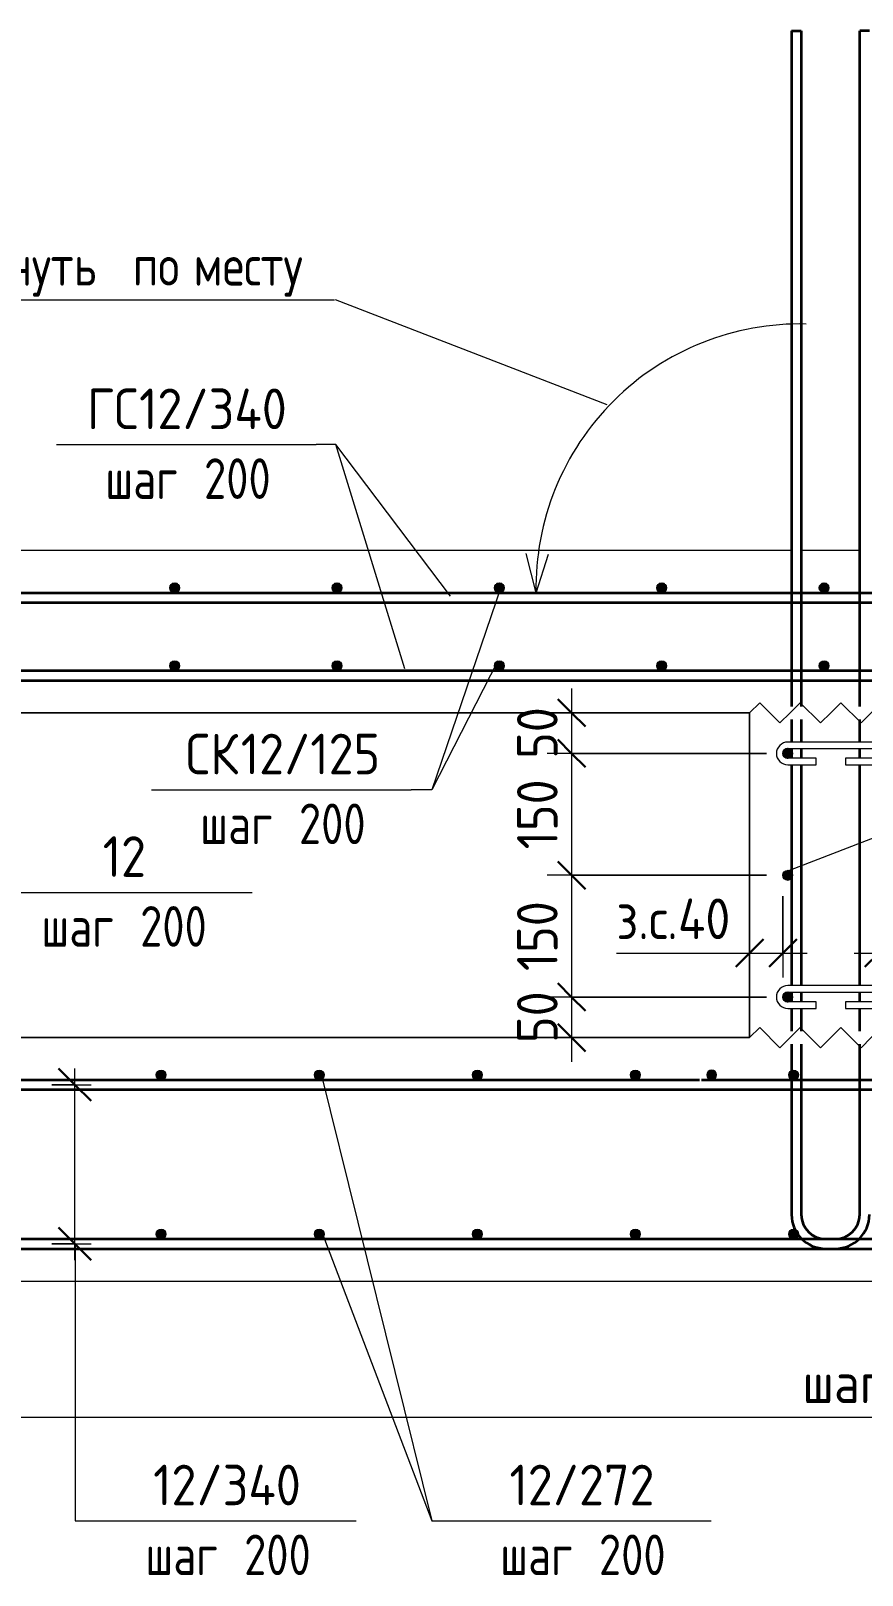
# Model space of a CAD drawing. Header units: millimetres. Extents: x 3129 to 68349, y -1586 to 12682.
# Drawn here: x 52695 to 53719, y -1512 to 390 of the extents above; entities that cross this region are included whole.
import ezdxf

# ---------------------------------------------------------------- set-up
doc = ezdxf.new("R2010")
doc.units = ezdxf.units.MM
for name, color, linetype, lineweight in [('AA_Dim', 7, 'Continuous', 9), ('AA_Dim-20', 7, 'Continuous', 9), ('AA_Linii', 7, 'Continuous', 9), ('AA_Oformlenie', 7, 'Continuous', 9), ('AA_Vinoska', 7, 'Continuous', 9), ('AF_Perekritie', 7, 'Continuous', 18), ('AF_Perekritie_Опалубка', 253, 'Continuous', 20), ('AF_Stena_Опалубка', 253, 'Continuous', 18), ('KR_Armatura', 7, 'Continuous', 20), ('KR_Armatura_Tonkie', 7, 'Continuous', 20)]:
    doc.layers.add(name, color=color, linetype=linetype, lineweight=lineweight)
doc.styles.add('GOST Common', font='GOST Common.ttf', dxfattribs={"width": 0.85, "height": 50})
doc.styles.add('ISOCPEUR_1', font='isocpeur.ttf', dxfattribs={"width": 0.9, "height": 50})
doc.styles.add('ISOCPEUR_2', font='isocpeur.ttf', dxfattribs={"width": 0.8, "height": 50})
doc.dimstyles.new('05_Округл_1мм__прозр__1', dxfattribs={"dimscale": 304.8, "dimtxt": 49.799059, "dimasz": 0.111549, "dimexe": 0.098425, "dimexo": 0.065617, "dimgap": 0.006562, "dimtad": 1, "dimdec": 0, "dimdsep": 46, "dimtxsty": 'ISOCPEUR_1', "dimblk1": 'OBLIQUE', "dimblk2": 'OBLIQUE', "dimsah": 1, "dimcen": 0.09, "dimdle": 0.098425, "dimazin": 0, "dimtfac": 1, "dimtdec": 4, "dimtix": 1, "dimtmove": 0, "dimatfit": 3, "dimfxl": 1, "dimtvp": 1, "dimtolj": 1, "dimtzin": 0, "dimlwd": 18, "dimlwe": 18, "dimarcsym": 2})
doc.dimstyles.new('05_Округл_5мм__прозр__1', dxfattribs={"dimscale": 304.8, "dimtxt": 49.799059, "dimasz": 0.111549, "dimexe": 0.098425, "dimexo": 0.065617, "dimgap": 0.006562, "dimtad": 1, "dimdec": 0, "dimrnd": 5, "dimdsep": 46, "dimtxsty": 'ISOCPEUR_1', "dimblk1": 'OBLIQUE', "dimblk2": 'OBLIQUE', "dimsah": 1, "dimcen": 0.09, "dimdle": 0.098425, "dimazin": 0, "dimtfac": 1, "dimtdec": 4, "dimtix": 1, "dimtmove": 1, "dimatfit": 3, "dimfxl": 1, "dimtvp": 1, "dimtolj": 1, "dimtzin": 0, "dimlwd": 18, "dimlwe": 18, "dimarcsym": 2})
doc.dimstyles.new('05_Округл_5мм__прозр__2', dxfattribs={"dimscale": 304.8, "dimtxt": 49.799059, "dimasz": 0.111549, "dimexe": 0.098425, "dimexo": 0.065617, "dimgap": 0.006562, "dimtad": 1, "dimdec": 0, "dimrnd": 5, "dimdsep": 46, "dimtxsty": 'ISOCPEUR_1', "dimblk1": 'OBLIQUE', "dimblk2": 'OBLIQUE', "dimsah": 1, "dimcen": 0.09, "dimdle": 0.098425, "dimazin": 0, "dimtfac": 1, "dimtdec": 4, "dimtix": 1, "dimtmove": 0, "dimatfit": 3, "dimfxl": 1, "dimtvp": 1, "dimtolj": 1, "dimtzin": 0, "dimlwd": 18, "dimlwe": 18, "dimarcsym": 2})
doc.dimstyles.new('10_Раскладка_арматуры_с_засечками', dxfattribs={"dimscale": 304.8, "dimtxt": 0.18, "dimasz": 0.131234, "dimexe": 0.065617, "dimexo": 0, "dimgap": 0, "dimtad": 1, "dimdec": 3, "dimrnd": 0.001, "dimdsep": 46, "dimtxsty": 'ISOCPEUR_2', "dimblk1": 'OBLIQUE', "dimblk2": 'OBLIQUE', "dimsah": 1, "dimcen": 0.09, "dimdle": 0.065617, "dimazin": 0, "dimtfac": 1, "dimtdec": 4, "dimtix": 1, "dimtmove": 0, "dimatfit": 3, "dimfxl": 1, "dimtvp": 1, "dimtolj": 1, "dimtzin": 0, "dimlwd": 18, "dimlwe": 18, "dimarcsym": 2})

# ---------------------------------------------------------------- blocks, each defined once
blk = doc.blocks.new('Засыпка 2 - Засыпка 2-3700114-Сечение 19')
at = {"layer": 'AF_Perekritie', "lineweight": 20}
for p, q in [((30699.2, -450), (29339.2, -450)), ((29339.2, -450), (29339.2, -850)), ((30699.2, -850), (30699.2, -450)), ((29339.2, -850), (30699.2, -850))]:
    blk.add_line(p, q, dxfattribs=at)
blk = doc.blocks.new('079_Шпилька _ЭлУзла_ - d8 А240-4081675-Сечение 19')
at = {"layer": 'AA_Oformlenie'}
for p, q in [((29292.2, -786), (29186.2, -786)), ((29186.2, -794), (29292.2, -794)), ((29221.2, -806), (29186.2, -806)), ((29186.2, -814), (29221.2, -814)), ((29221.2, -814), (29221.2, -806)), ((29292.2, -806), (29257.2, -806)), ((29257.2, -806), (29257.2, -814)), ((29257.2, -814), (29292.2, -814))]:
    blk.add_line(p, q, dxfattribs=at)
for centre, radius, start, end in [((29186.2, -800), 14, 90, 270), ((29186.2, -800), 6, 90, 270), ((29292.2, -800), 14, 270, 90), ((29292.2, -800), 6, 270, 90)]:
    blk.add_arc(centre, radius, start, end, dxfattribs=at)
blk = doc.blocks.new('Последовательность узлов - 3мм масшт20 маскировка-904226-Сечение 19')
at = {"layer": 'AA_Oformlenie'}
for p, q in [((29139.2, -850), (29151.7, -837.5)), ((29151.7, -837.5), (29176.7, -862.5)), ((29189.2, -850), (29176.7, -862.5)), ((29189.2, -850), (29201.7, -837.5)), ((29201.7, -837.5), (29226.7, -862.5)), ((29239.2, -850), (29226.7, -862.5)), ((29239.2, -850), (29251.7, -837.5)), ((29251.7, -837.5), (29276.7, -862.5)), ((29289.2, -850), (29276.7, -862.5)), ((29289.2, -850), (29301.7, -837.5)), ((29301.7, -837.5), (29326.7, -862.5)), ((29339.2, -850), (29326.7, -862.5))]:
    blk.add_line(p, q, dxfattribs=at)
blk = doc.blocks.new('DIMBLOCK66-Сечение 19')
at = {"layer": 'AA_Dim-20', "lineweight": 18}
for p, q in [((52095.8, -1106.3), (52095.8, -1347.4)), ((52095.8, -1317.4), (52095.8, -1106.3)), ((55425.8, -1113), (55425.8, -1347.4)), ((55425.8, -1317.4), (55425.8, -1113)), ((52065.8, -1317.4), (55455.8, -1317.4))]:
    blk.add_line(p, q, dxfattribs=at)
at = {"layer": 'AA_Dim-20', "lineweight": 30}
for p, q in [((52095.8, -1317.4), (52112.8, -1300.4)), ((55425.8, -1317.4), (55442.8, -1300.4)), ((52095.8, -1317.4), (52078.8, -1334.4)), ((55425.8, -1317.4), (55408.8, -1334.4))]:
    blk.add_line(p, q, dxfattribs=at)
at = {"layer": 'AA_Dim-20', "color": 0, "lineweight": 18, "insert": (53645.9, -1250.1), "char_height": 50, "width": 275.81, "attachment_point": 1, "line_spacing_factor": 1.149209, "style": 'ISOCPEUR_1'}
blk.add_mtext('шаг 200', dxfattribs=at)
blk = doc.blocks.new('_Oblique')
at = {"color": 0, "linetype": 'ByBlock', "lineweight": -2}
blk.add_line((-0.5, -0.5), (0.5, 0.5), dxfattribs=at)
blk = doc.blocks.new('DIMBLOCK72-Сечение 19')
at = {"layer": 'AA_Dim-20', "lineweight": 30}
for p, q in [((53361.6, -450), (53344.6, -433)), ((53361.6, -450), (53378.6, -467)), ((53361.6, -500), (53344.6, -483)), ((53361.6, -500), (53378.6, -517))]:
    blk.add_line(p, q, dxfattribs=at)
at = {"layer": 'AA_Dim-20', "lineweight": 18}
for p, q in [((53361.6, -420), (53361.6, -500)), ((53365.6, -450), (53331.6, -450)), ((53361.6, -450), (53365.6, -450)), ((53601.8, -500), (53331.6, -500)), ((53361.6, -500), (53601.8, -500))]:
    blk.add_line(p, q, dxfattribs=at)
at = {"layer": 'AA_Dim-20', "color": 0, "lineweight": 18, "insert": (53294.3, -506.6), "char_height": 50, "width": 75.848, "attachment_point": 1, "rotation": 90, "line_spacing_factor": 1.149209, "style": 'ISOCPEUR_1'}
blk.add_mtext('50', dxfattribs=at)
blk = doc.blocks.new('DIMBLOCK73-Сечение 19')
at = {"layer": 'AA_Dim-20', "lineweight": 30}
for p, q in [((53361.6, -500), (53344.6, -483)), ((53361.6, -500), (53378.6, -517)), ((53361.6, -650), (53344.6, -633)), ((53361.6, -650), (53378.6, -667))]:
    blk.add_line(p, q, dxfattribs=at)
at = {"layer": 'AA_Dim-20', "lineweight": 18}
for p, q in [((53601.8, -500), (53331.6, -500)), ((53361.6, -500), (53361.6, -650)), ((53361.6, -500), (53601.8, -500)), ((53601.8, -650), (53331.6, -650)), ((53361.6, -650), (53601.8, -650))]:
    blk.add_line(p, q, dxfattribs=at)
at = {"layer": 'AA_Dim-20', "color": 0, "lineweight": 18, "insert": (53294.3, -618.1), "char_height": 50, "width": 103.429, "attachment_point": 1, "rotation": 90, "line_spacing_factor": 1.149209, "style": 'ISOCPEUR_1'}
blk.add_mtext('150', dxfattribs=at)
blk = doc.blocks.new('DIMBLOCK74-Сечение 19')
at = {"layer": 'AA_Dim-20', "lineweight": 30}
for p, q in [((53361.6, -650), (53344.6, -633)), ((53361.6, -650), (53378.6, -667)), ((53361.6, -800), (53344.6, -783)), ((53361.6, -800), (53378.6, -817))]:
    blk.add_line(p, q, dxfattribs=at)
at = {"layer": 'AA_Dim-20', "lineweight": 18}
for p, q in [((53601.8, -650), (53331.6, -650)), ((53361.6, -650), (53361.6, -800)), ((53361.6, -650), (53601.8, -650)), ((53601.8, -800), (53331.6, -800)), ((53361.6, -800), (53601.8, -800))]:
    blk.add_line(p, q, dxfattribs=at)
at = {"layer": 'AA_Dim-20', "color": 0, "lineweight": 18, "insert": (53294.3, -768.1), "char_height": 50, "width": 103.429, "attachment_point": 1, "rotation": 90, "line_spacing_factor": 1.149209, "style": 'ISOCPEUR_1'}
blk.add_mtext('150', dxfattribs=at)
blk = doc.blocks.new('DIMBLOCK75-Сечение 19')
at = {"layer": 'AA_Dim-20', "lineweight": 30}
for p, q in [((53361.6, -800), (53344.6, -783)), ((53361.6, -800), (53378.6, -817)), ((53361.6, -850), (53344.6, -833)), ((53361.6, -850), (53378.6, -867))]:
    blk.add_line(p, q, dxfattribs=at)
at = {"layer": 'AA_Dim-20', "lineweight": 18}
for p, q in [((53601.8, -800), (53331.6, -800)), ((53361.6, -800), (53361.6, -880)), ((53361.6, -800), (53601.8, -800)), ((53365.6, -850), (53331.6, -850)), ((53361.6, -850), (53365.6, -850))]:
    blk.add_line(p, q, dxfattribs=at)
at = {"layer": 'AA_Dim-20', "color": 0, "lineweight": 18, "insert": (53294.3, -856.6), "char_height": 50, "width": 75.848, "attachment_point": 1, "rotation": 90, "line_spacing_factor": 1.149209, "style": 'ISOCPEUR_1'}
blk.add_mtext('50', dxfattribs=at)
blk = doc.blocks.new('010_Текст с выноской - Текст 2 строки-4025778-Сечение 19')
at = {"layer": 'AA_Vinoska'}
blk.add_line((29690.5, 58.6), (30187.7, 58.6), dxfattribs=at)
blk = doc.blocks.new('042_М_Арматуры - Диам длина поз _ Комментарий-2260297-Сечение 19')
at = {"layer": 'AA_Vinoska'}
blk.add_line((32005.6, 347.4), (32325.6, 347.4), dxfattribs=at)
blk = doc.blocks.new('DIMBLOCK88-Сечение 19')
at = {"layer": 'AA_Dim-20', "lineweight": 18}
for p, q in [((53621.8, -676), (53621.8, -775.9)), ((53621.8, -745.9), (53621.8, -676)), ((53416.7, -746), (53588.1, -746)), ((53550.8, -745.9), (53651.8, -745.9)), ((53580.8, -741.9), (53580.8, -775.9)), ((53580.8, -745.9), (53580.8, -741.9)), ((53588.1, -746), (53601.3, -745.9))]:
    blk.add_line(p, q, dxfattribs=at)
at = {"layer": 'AA_Dim-20', "lineweight": 30}
for p, q in [((53580.8, -745.9), (53597.8, -728.9)), ((53621.8, -745.9), (53638.8, -728.9)), ((53580.8, -745.9), (53563.8, -762.9)), ((53621.8, -745.9), (53604.8, -762.9))]:
    blk.add_line(p, q, dxfattribs=at)
at = {"layer": 'AA_Dim-20', "color": 0, "lineweight": 18, "insert": (53416.7, -678.7), "char_height": 50, "width": 181.575, "attachment_point": 1, "line_spacing_factor": 1.149209, "style": 'ISOCPEUR_1'}
blk.add_mtext('з.с.40', dxfattribs=at)
blk = doc.blocks.new('DIMBLOCK89-Сечение 19')
at = {"layer": 'AA_Dim-20', "lineweight": 18}
for p, q in [((53739.8, -676), (53739.8, -775.9)), ((53739.8, -745.9), (53739.8, -676)), ((53709.8, -745.9), (53810.8, -745.9)), ((53769.6, -745.7), (53760.3, -745.9)), ((53940.9, -745.7), (53769.6, -745.7)), ((53780.8, -741.9), (53780.8, -775.9)), ((53780.8, -745.9), (53780.8, -741.9))]:
    blk.add_line(p, q, dxfattribs=at)
at = {"layer": 'AA_Dim-20', "lineweight": 30}
for p, q in [((53739.8, -745.9), (53756.8, -728.9)), ((53780.8, -745.9), (53797.8, -728.9)), ((53739.8, -745.9), (53722.8, -762.9)), ((53780.8, -745.9), (53763.8, -762.9))]:
    blk.add_line(p, q, dxfattribs=at)
at = {"layer": 'AA_Dim-20', "color": 0, "lineweight": 18, "insert": (53789.6, -678.4), "char_height": 50, "width": 181.575, "attachment_point": 1, "line_spacing_factor": 1.149209, "style": 'ISOCPEUR_1'}
blk.add_mtext('з.с.40', dxfattribs=at)
blk = doc.blocks.new('DIMBLOCK92-Сечение 19')
at = {"layer": 'AA_Dim-20', "lineweight": 30}
for p, q in [((52749.6, -908), (52729.6, -888)), ((52749.6, -908), (52769.6, -928)), ((52749.6, -1104), (52729.6, -1084)), ((52749.6, -1104), (52769.6, -1124))]:
    blk.add_line(p, q, dxfattribs=at)
at = {"layer": 'AA_Dim-20', "lineweight": 18}
for p, q in [((52749.6, -1124), (52749.6, -888)), ((52721.3, -908), (52769.6, -908)), ((52749.6, -908), (52721.3, -908)), ((52721.3, -1104), (52769.6, -1104)), ((52749.6, -1104), (52721.3, -1104))]:
    blk.add_line(p, q, dxfattribs=at)

msp = doc.modelspace()

# ---------------------------------------------------------------- hatches: boundary and pattern name
at = {"layer": 'AA_Oformlenie'}
msp.add_hatch(color=250, dxfattribs=at).paths.add_polyline_path([(53534.1225, -902), (53535.6754, -901.7956), (53537.1225, -901.1962), (53538.3651, -900.2426), (53539.3186, -899), (53539.9181, -897.5529), (53540.1225, -896), (53539.9181, -894.4471), (53539.3186, -893), (53538.3651, -891.7574), (53537.1225, -890.8038), (53535.6754, -890.2044), (53533.9267, -890.0258), (53531.7768, -890.5328), (53531.1225, -890.8038), (53529.8799, -891.7574), (53528.9263, -893), (53528.2345, -895.1492), (53528.1225, -896), (53528.3484, -897.6046), (53528.9734, -899.0614), (53530.0253, -900.3542), (53531.4525, -901.3328), (53532.5696, -901.7956), (53533.7275, -901.948)])
at = {"layer": 'KR_Armatura'}
h = msp.add_hatch(color=256, dxfattribs=at)
edge = h.paths.add_edge_path()
edge.add_arc((52872.5871, -296), 6, 0, 360)
for points in [[(52869.5871, -301.1962), (52875.5871, -301.1962), (52878.5871, -296), (52875.5871, -290.8038), (52869.5871, -290.8038), (52866.5871, -296)], [(53069.5871, -301.1962), (53075.5871, -301.1962), (53078.5871, -296), (53075.5871, -290.8038), (53069.5871, -290.8038), (53066.5871, -296)], [(53269.5871, -301.1962), (53275.5871, -301.1962), (53278.5871, -296), (53275.5871, -290.8038), (53269.5871, -290.8038), (53266.5871, -296)], [(53469.5871, -301.1962), (53475.5871, -301.1962), (53478.5871, -296), (53475.5871, -290.8038), (53469.5871, -290.8038), (53466.5871, -296)], [(53669.5871, -301.1962), (53675.5871, -301.1962), (53678.5871, -296), (53675.5871, -290.8038), (53669.5871, -290.8038), (53666.5871, -296)], [(52869.5871, -397.1962), (52875.5871, -397.1962), (52878.5871, -392), (52875.5871, -386.8038), (52869.5871, -386.8038), (52866.5871, -392)], [(53069.5871, -397.1962), (53075.5871, -397.1962), (53078.5871, -392), (53075.5871, -386.8038), (53069.5871, -386.8038), (53066.5871, -392)], [(53269.5871, -397.1962), (53275.5871, -397.1962), (53278.5871, -392), (53275.5871, -386.8038), (53269.5871, -386.8038), (53266.5871, -392)], [(53469.5871, -397.1962), (53475.5871, -397.1962), (53478.5871, -392), (53475.5871, -386.8038), (53469.5871, -386.8038), (53466.5871, -392)], [(53669.5871, -397.1962), (53675.5871, -397.1962), (53678.5871, -392), (53675.5871, -386.8038), (53669.5871, -386.8038), (53666.5871, -392)], [(53627.7752, -506), (53632.9713, -503), (53632.9713, -497), (53627.7752, -494), (53622.579, -497), (53622.579, -503), (53627.4211, -505.7956)], [(53627.7752, -656), (53632.9713, -653), (53632.9713, -647), (53627.7752, -644), (53622.579, -647), (53622.579, -653)], [(53627.7752, -806), (53632.9713, -803), (53632.9713, -797), (53627.7752, -794), (53622.579, -797), (53622.579, -803), (53627.4211, -805.7956)], [(52852.8485, -901.1962), (52858.8485, -901.1962), (52861.8485, -896), (52858.8485, -890.8038), (52852.8485, -890.8038), (52849.8485, -896)], [(53047.6168, -901.1962), (53053.6168, -901.1962), (53056.6168, -896), (53053.6168, -890.8038), (53047.6168, -890.8038), (53044.6168, -896)], [(53242.3851, -901.1962), (53248.3851, -901.1962), (53251.3851, -896), (53248.3851, -890.8038), (53242.3851, -890.8038), (53239.3851, -896)], [(53437.1534, -901.1962), (53443.1534, -901.1962), (53446.1534, -896), (53443.1534, -890.8038), (53437.1534, -890.8038), (53434.1534, -896)], [(53631.9218, -901.1962), (53637.9218, -901.1962), (53640.9218, -896), (53637.9218, -890.8038), (53631.9218, -890.8038), (53628.9218, -896)], [(52852.8485, -1097.1962), (52858.8485, -1097.1962), (52861.8485, -1092), (52858.8485, -1086.8038), (52852.8485, -1086.8038), (52849.8485, -1092)], [(53047.6168, -1097.1962), (53053.6168, -1097.1962), (53056.6168, -1092), (53053.6168, -1086.8038), (53047.6168, -1086.8038), (53044.6168, -1092)], [(53242.3851, -1097.1962), (53248.3851, -1097.1962), (53251.3851, -1092), (53248.3851, -1086.8038), (53242.3851, -1086.8038), (53239.3851, -1092)], [(53437.1534, -1097.1962), (53443.1534, -1097.1962), (53446.1534, -1092), (53443.1534, -1086.8038), (53437.1534, -1086.8038), (53434.1534, -1092)], [(53631.9218, -1097.1962), (53637.9218, -1097.1962), (53640.9218, -1092), (53637.9218, -1086.8038), (53631.9218, -1086.8038), (53628.9218, -1092)]]:
    msp.add_hatch(color=256, dxfattribs=at).paths.add_polyline_path(points)
h = msp.add_hatch(color=256, dxfattribs=at)
edge = h.paths.add_edge_path()
edge.add_arc((53072.5871, -296), 6, 0, 360)
h = msp.add_hatch(color=256, dxfattribs=at)
edge = h.paths.add_edge_path()
edge.add_arc((53272.5871, -296), 6, 0, 360)
h = msp.add_hatch(color=256, dxfattribs=at)
edge = h.paths.add_edge_path()
edge.add_arc((53472.5871, -296), 6, 0, 360)
h = msp.add_hatch(color=256, dxfattribs=at)
edge = h.paths.add_edge_path()
edge.add_arc((53672.5871, -296), 6, 0, 360)
h = msp.add_hatch(color=256, dxfattribs=at)
edge = h.paths.add_edge_path()
edge.add_arc((52872.5871, -392), 6, 0, 360)
h = msp.add_hatch(color=256, dxfattribs=at)
edge = h.paths.add_edge_path()
edge.add_arc((53072.5871, -392), 6, 0, 360)
h = msp.add_hatch(color=256, dxfattribs=at)
edge = h.paths.add_edge_path()
edge.add_arc((53272.5871, -392), 6, 0, 360)
h = msp.add_hatch(color=256, dxfattribs=at)
edge = h.paths.add_edge_path()
edge.add_arc((53472.5871, -392), 6, 0, 360)
h = msp.add_hatch(color=256, dxfattribs=at)
edge = h.paths.add_edge_path()
edge.add_arc((53672.5871, -392), 6, 0, 360)
h = msp.add_hatch(color=256, dxfattribs=at)
edge = h.paths.add_edge_path()
edge.add_arc((53627.7752, -500), 6, 0, 360)
h = msp.add_hatch(color=256, dxfattribs=at)
edge = h.paths.add_edge_path()
edge.add_arc((53627.7752, -650), 6, 0, 360)
h = msp.add_hatch(color=256, dxfattribs=at)
edge = h.paths.add_edge_path()
edge.add_arc((53627.7752, -800), 6, 0, 360)
h = msp.add_hatch(color=256, dxfattribs=at)
edge = h.paths.add_edge_path()
edge.add_arc((52855.8485, -896), 6, 0, 360)
h = msp.add_hatch(color=256, dxfattribs=at)
edge = h.paths.add_edge_path()
edge.add_arc((53050.6168, -896), 6, 0, 360)
h = msp.add_hatch(color=256, dxfattribs=at)
edge = h.paths.add_edge_path()
edge.add_arc((53245.3851, -896), 6, 0, 360)
h = msp.add_hatch(color=256, dxfattribs=at)
edge = h.paths.add_edge_path()
edge.add_arc((53440.1534, -896), 6, 0, 360)
h = msp.add_hatch(color=256, dxfattribs=at)
edge = h.paths.add_edge_path()
edge.add_arc((53634.9218, -896), 6, 0, 360)
h = msp.add_hatch(color=256, dxfattribs=at)
edge = h.paths.add_edge_path()
edge.add_arc((52855.8485, -1092), 6, 0, 360)
h = msp.add_hatch(color=256, dxfattribs=at)
edge = h.paths.add_edge_path()
edge.add_arc((53050.6168, -1092), 6, 0, 360)
h = msp.add_hatch(color=256, dxfattribs=at)
edge = h.paths.add_edge_path()
edge.add_arc((53245.3851, -1092), 6, 0, 360)
h = msp.add_hatch(color=256, dxfattribs=at)
edge = h.paths.add_edge_path()
edge.add_arc((53440.1534, -1092), 6, 0, 360)
h = msp.add_hatch(color=256, dxfattribs=at)
edge = h.paths.add_edge_path()
edge.add_arc((53634.9218, -1092), 6, 0, 360)

# ---------------------------------------------------------------- linework, layer by layer
at = {"layer": 'AA_Linii', "lineweight": 20}
for q in [(53305.427, -253.528), (53333.1444, -254.4472)]:
    msp.add_line((53317.6935, -302), q, dxfattribs=at)
for centre, radius, start, end in [((53642.6381, -296), 325, 88.6101247, 181.0578283), ((53534.1225, -896), 6, 360, 180), ((53534.1225, -896), 6, 180, 0)]:
    msp.add_arc(centre, radius, start, end, dxfattribs=at)
at = {"layer": 'AA_Vinoska'}
for p, q in [((53405.3778, -70.4508), (53070.7308, 58.6099)), ((53070.9336, -119.5981), (53046.9319, -119.5981)), ((53070.9336, -119.5981), (53046.9319, -119.5981)), ((53212.2769, -306.278), (53070.9336, -119.5981)), ((53156.273, -395.6177), (53070.9336, -119.5981)), ((53274.5312, -295.4449), (53189.1919, -544.7959)), ((53270.531, -386.118), (53189.1919, -544.7959)), ((53189.1919, -544.7959), (53163.8567, -544.7959)), ((53189.1919, -544.7959), (53163.8567, -544.7959)), ((53623.8889, -646.4274), (53836.0778, -564.1028)), ((53052.4276, -893.3163), (53189.1919, -1445.1803)), ((53053.961, -1089.5969), (53189.1919, -1445.1803)), ((52749.9309, -1104.1382), (52749.9309, -1445.1803)), ((52749.9309, -1445.1803), (52776.2946, -1445.1803)), ((53189.1919, -1445.1803), (53213.439, -1445.1803)), ((53189.1919, -1445.1803), (53213.439, -1445.1803))]:
    msp.add_line(p, q, dxfattribs=at)
at = {"layer": 'AF_Perekritie_Опалубка'}
for p, q in [((53632.4042, -250), (52168.4042, -250)), ((53716.4042, -250), (53644.4042, -250)), ((52220.7752, -450), (53580.7752, -450)), ((53580.7752, -850), (52220.7752, -850)), ((52020.7752, -1150), (55500.7752, -1150))]:
    msp.add_line(p, q, dxfattribs=at)
at = {"layer": 'AF_Stena_Опалубка', "lineweight": 20}
msp.add_line((53580.7752, -450), (53580.7752, -850), dxfattribs=at)
at = {"layer": 'KR_Armatura'}
for p, q in [((52869.5871, -290.8038), (52866.5871, -296)), ((52866.5871, -296), (52869.5871, -301.1962)), ((52875.5871, -290.8038), (52869.5871, -290.8038)), ((52869.5871, -301.1962), (52875.5871, -301.1962)), ((52878.5871, -296), (52875.5871, -290.8038)), ((52875.5871, -301.1962), (52878.5871, -296)), ((53069.5871, -290.8038), (53066.5871, -296)), ((53066.5871, -296), (53069.5871, -301.1962)), ((53075.5871, -290.8038), (53069.5871, -290.8038)), ((53069.5871, -301.1962), (53075.5871, -301.1962)), ((53078.5871, -296), (53075.5871, -290.8038)), ((53075.5871, -301.1962), (53078.5871, -296)), ((53269.5871, -290.8038), (53266.5871, -296)), ((53266.5871, -296), (53269.5871, -301.1962)), ((53275.5871, -290.8038), (53269.5871, -290.8038)), ((53269.5871, -301.1962), (53275.5871, -301.1962)), ((53278.5871, -296), (53275.5871, -290.8038)), ((53275.5871, -301.1962), (53278.5871, -296)), ((53469.5871, -290.8038), (53466.5871, -296)), ((53466.5871, -296), (53469.5871, -301.1962)), ((53475.5871, -290.8038), (53469.5871, -290.8038)), ((53469.5871, -301.1962), (53475.5871, -301.1962)), ((53478.5871, -296), (53475.5871, -290.8038)), ((53475.5871, -301.1962), (53478.5871, -296)), ((53669.5871, -290.8038), (53666.5871, -296)), ((53666.5871, -296), (53669.5871, -301.1962)), ((53675.5871, -290.8038), (53669.5871, -290.8038)), ((53669.5871, -301.1962), (53675.5871, -301.1962)), ((53678.5871, -296), (53675.5871, -290.8038)), ((53675.5871, -301.1962), (53678.5871, -296)), ((52869.5871, -386.8038), (52866.5871, -392)), ((52866.5871, -392), (52869.5871, -397.1962)), ((52875.5871, -386.8038), (52869.5871, -386.8038)), ((52869.5871, -397.1962), (52875.5871, -397.1962)), ((52878.5871, -392), (52875.5871, -386.8038)), ((52875.5871, -397.1962), (52878.5871, -392)), ((53069.5871, -386.8038), (53066.5871, -392)), ((53066.5871, -392), (53069.5871, -397.1962)), ((53075.5871, -386.8038), (53069.5871, -386.8038)), ((53069.5871, -397.1962), (53075.5871, -397.1962)), ((53078.5871, -392), (53075.5871, -386.8038)), ((53075.5871, -397.1962), (53078.5871, -392)), ((53269.5871, -386.8038), (53266.5871, -392)), ((53266.5871, -392), (53269.5871, -397.1962)), ((53275.5871, -386.8038), (53269.5871, -386.8038)), ((53269.5871, -397.1962), (53275.5871, -397.1962)), ((53278.5871, -392), (53275.5871, -386.8038)), ((53275.5871, -397.1962), (53278.5871, -392)), ((53469.5871, -386.8038), (53466.5871, -392)), ((53466.5871, -392), (53469.5871, -397.1962)), ((53475.5871, -386.8038), (53469.5871, -386.8038)), ((53469.5871, -397.1962), (53475.5871, -397.1962)), ((53478.5871, -392), (53475.5871, -386.8038)), ((53475.5871, -397.1962), (53478.5871, -392)), ((53669.5871, -386.8038), (53666.5871, -392)), ((53666.5871, -392), (53669.5871, -397.1962)), ((53675.5871, -386.8038), (53669.5871, -386.8038)), ((53669.5871, -397.1962), (53675.5871, -397.1962)), ((53678.5871, -392), (53675.5871, -386.8038)), ((53675.5871, -397.1962), (53678.5871, -392)), ((53627.7752, -494), (53622.579, -497)), ((53632.9713, -497), (53627.7752, -494)), ((53622.579, -497), (53622.579, -503)), ((53622.579, -503), (53627.4211, -505.7956)), ((53627.4211, -505.7956), (53627.7752, -506)), ((53627.7752, -506), (53632.9713, -503)), ((53632.9713, -503), (53632.9713, -497)), ((53627.7752, -644), (53622.579, -647)), ((53632.9713, -647), (53627.7752, -644)), ((53622.579, -647), (53622.579, -653)), ((53622.579, -653), (53627.7752, -656)), ((53627.7752, -656), (53632.9713, -653)), ((53632.9713, -653), (53632.9713, -647)), ((53627.7752, -794), (53622.579, -797)), ((53622.579, -797), (53622.579, -803)), ((53632.9713, -797), (53627.7752, -794)), ((53632.9713, -803), (53632.9713, -797)), ((53622.579, -803), (53627.4211, -805.7956)), ((53627.4211, -805.7956), (53627.7752, -806)), ((53627.7752, -806), (53632.9713, -803)), ((52852.8485, -890.8038), (52849.8485, -896)), ((52858.8485, -890.8038), (52852.8485, -890.8038)), ((52861.8485, -896), (52858.8485, -890.8038)), ((53047.6168, -890.8038), (53044.6168, -896)), ((53053.6168, -890.8038), (53047.6168, -890.8038)), ((53056.6168, -896), (53053.6168, -890.8038)), ((53242.3851, -890.8038), (53239.3851, -896)), ((53248.3851, -890.8038), (53242.3851, -890.8038)), ((53251.3851, -896), (53248.3851, -890.8038)), ((53437.1534, -890.8038), (53434.1534, -896)), ((53443.1534, -890.8038), (53437.1534, -890.8038)), ((53446.1534, -896), (53443.1534, -890.8038)), ((53631.9218, -890.8038), (53628.9218, -896)), ((53637.9218, -890.8038), (53631.9218, -890.8038)), ((53640.9218, -896), (53637.9218, -890.8038)), ((52849.8485, -896), (52852.8485, -901.1962)), ((52852.8485, -901.1962), (52858.8485, -901.1962)), ((52858.8485, -901.1962), (52861.8485, -896)), ((53044.6168, -896), (53047.6168, -901.1962)), ((53047.6168, -901.1962), (53053.6168, -901.1962)), ((53053.6168, -901.1962), (53056.6168, -896)), ((53239.3851, -896), (53242.3851, -901.1962)), ((53242.3851, -901.1962), (53248.3851, -901.1962)), ((53248.3851, -901.1962), (53251.3851, -896)), ((53434.1534, -896), (53437.1534, -901.1962)), ((53437.1534, -901.1962), (53443.1534, -901.1962)), ((53443.1534, -901.1962), (53446.1534, -896)), ((53628.9218, -896), (53631.9218, -901.1962)), ((53631.9218, -901.1962), (53637.9218, -901.1962)), ((53637.9218, -901.1962), (53640.9218, -896)), ((52852.8485, -1086.8038), (52849.8485, -1092)), ((52849.8485, -1092), (52852.8485, -1097.1962)), ((52858.8485, -1086.8038), (52852.8485, -1086.8038)), ((52852.8485, -1097.1962), (52858.8485, -1097.1962)), ((52861.8485, -1092), (52858.8485, -1086.8038)), ((52858.8485, -1097.1962), (52861.8485, -1092)), ((53047.6168, -1086.8038), (53044.6168, -1092)), ((53044.6168, -1092), (53047.6168, -1097.1962)), ((53053.6168, -1086.8038), (53047.6168, -1086.8038)), ((53047.6168, -1097.1962), (53053.6168, -1097.1962)), ((53056.6168, -1092), (53053.6168, -1086.8038)), ((53053.6168, -1097.1962), (53056.6168, -1092)), ((53242.3851, -1086.8038), (53239.3851, -1092)), ((53239.3851, -1092), (53242.3851, -1097.1962)), ((53248.3851, -1086.8038), (53242.3851, -1086.8038)), ((53242.3851, -1097.1962), (53248.3851, -1097.1962)), ((53251.3851, -1092), (53248.3851, -1086.8038)), ((53248.3851, -1097.1962), (53251.3851, -1092)), ((53437.1534, -1086.8038), (53434.1534, -1092)), ((53434.1534, -1092), (53437.1534, -1097.1962)), ((53443.1534, -1086.8038), (53437.1534, -1086.8038)), ((53437.1534, -1097.1962), (53443.1534, -1097.1962)), ((53446.1534, -1092), (53443.1534, -1086.8038)), ((53443.1534, -1097.1962), (53446.1534, -1092)), ((53631.9218, -1086.8038), (53628.9218, -1092)), ((53628.9218, -1092), (53631.9218, -1097.1962)), ((53637.9218, -1086.8038), (53631.9218, -1086.8038)), ((53631.9218, -1097.1962), (53637.9218, -1097.1962)), ((53640.9218, -1092), (53637.9218, -1086.8038)), ((53637.9218, -1097.1962), (53640.9218, -1092))]:
    msp.add_line(p, q, dxfattribs=at)
for centre in [(52872.5871, -296), (53072.5871, -296), (53272.5871, -296), (53472.5871, -296), (53672.5871, -296), (52872.5871, -392), (53072.5871, -392), (53272.5871, -392), (53472.5871, -392), (53672.5871, -392), (53627.7752, -500), (53627.7752, -650), (53627.7752, -800), (52855.8485, -896), (53050.6168, -896), (53245.3851, -896), (53440.1534, -896), (53634.9218, -896), (52855.8485, -1092), (53050.6168, -1092), (53245.3851, -1092), (53440.1534, -1092), (53634.9218, -1092)]:
    msp.add_circle(centre, 6, dxfattribs=at)
at = {"layer": 'KR_Armatura_Tonkie', "lineweight": 35}
for p, q in [((53632.4042, 390), (53632.4042, -442)), ((53632.4042, 390), (53644.4042, 390)), ((53644.4042, 390), (53644.4042, -442)), ((53728.4042, 390), (53716.4042, 390)), ((53716.4042, -442), (53716.4042, 390)), ((52063.7649, -302.0455), (53778.2262, -301.9953)), ((52168.4042, -302), (53632.4042, -302)), ((53644.4042, -302), (53716.4042, -302)), ((52063.7652, -314.0455), (53778.2265, -313.9953)), ((52168.4042, -314), (53632.4042, -314)), ((53644.4042, -314), (53716.4042, -314)), ((52060.7752, -398), (53775.8076, -398)), ((52168.4042, -398), (53632.4042, -398)), ((53644.4042, -398), (53716.4042, -398)), ((52060.7752, -410), (53775.8076, -410)), ((52168.4042, -410), (53632.4042, -410)), ((53644.4042, -410), (53716.4042, -410)), ((53632.4042, -458), (53632.4042, -486)), ((53644.4042, -458), (53644.4042, -486)), ((53716.4042, -486), (53716.4042, -458)), ((53632.4042, -494), (53632.4042, -506)), ((53644.4042, -494), (53644.4042, -506)), ((53716.4042, -506), (53716.4042, -494)), ((53632.4042, -514), (53632.4042, -786)), ((53644.4042, -514), (53644.4042, -786)), ((53716.4042, -786), (53716.4042, -514)), ((53632.4042, -794), (53632.4042, -806)), ((53644.4042, -794), (53644.4042, -806)), ((53716.4042, -806), (53716.4042, -794)), ((53632.4042, -814), (53632.4042, -842)), ((53644.4042, -814), (53644.4042, -842)), ((53716.4042, -842), (53716.4042, -814)), ((53632.4042, -858), (53632.4042, -1068)), ((53644.4042, -858), (53644.4042, -1068)), ((53716.4042, -1068), (53716.4042, -858)), ((52060.7752, -902), (53519.2119, -902)), ((53521.6095, -902), (55459.1461, -902)), ((52060.7752, -914), (55459.1461, -914)), ((52060.7752, -1098), (55459.1461, -1098)), ((53674.4042, -1098), (53686.4042, -1098)), ((52060.7752, -1110), (55459.1461, -1110)), ((53674.4042, -1110), (53686.4042, -1110))]:
    msp.add_line(p, q, dxfattribs=at)
for centre, radius, start, end in [((53674.4042, -1068), 42, 180, 270), ((53674.4042, -1068), 30, 180, 270), ((53686.4042, -1068), 30, 270, 0), ((53686.4042, -1068), 42, 270, 360)]:
    msp.add_arc(centre, radius, start, end, dxfattribs=at)

# ---------------------------------------------------------------- block references
at = {"layer": 'AA_Oformlenie', "rotation": 180}
for p in [(82919.9252, -1300), (82919.9252, -1700)]:
    msp.add_blockref('Последовательность узлов - 3мм масшт20 маскировка-904226-Сечение 19', p, dxfattribs=at)
at = {"layer": 'AA_Oformlenie'}
for p in [(24441.6252, 300), (24441.6252, 0)]:
    msp.add_blockref('079_Шпилька _ЭлУзла_ - d8 А240-4081675-Сечение 19', p, dxfattribs=at)
at = {"layer": 'AA_Vinoska'}
for name, p in [('010_Текст с выноской - Текст 2 строки-4025778-Сечение 19', (22881.6252, 0)), ('042_М_Арматуры - Диам длина поз _ Комментарий-2260297-Сечение 19', (20721.354, -466.9903)), ('042_М_Арматуры - Диам длина поз _ Комментарий-2260297-Сечение 19', (20721.354, -466.9903)), ('042_М_Арматуры - Диам длина поз _ Комментарий-2260297-Сечение 19', (20838.2789, -892.188)), ('042_М_Арматуры - Диам длина поз _ Комментарий-2260297-Сечение 19', (20838.2789, -892.188)), ('042_М_Арматуры - Диам длина поз _ Комментарий-2260297-Сечение 19', (20642.6026, -1018.5195)), ('042_М_Арматуры - Диам длина поз _ Комментарий-2260297-Сечение 19', (20642.6026, -1018.5195)), ('042_М_Арматуры - Диам длина поз _ Комментарий-2260297-Сечение 19', (20770.7168, -1792.5725)), ('042_М_Арматуры - Диам длина поз _ Комментарий-2260297-Сечение 19', (21207.8611, -1792.5725)), ('042_М_Арматуры - Диам длина поз _ Комментарий-2260297-Сечение 19', (21207.8611, -1792.5725))]:
    msp.add_blockref(name, p, dxfattribs=at)
at = {"layer": 'AF_Perekritie_Опалубка'}
msp.add_blockref('Засыпка 2 - Засыпка 2-3700114-Сечение 19', (22881.6252, 0), dxfattribs=at)

# ---------------------------------------------------------------- texts
at = {"layer": 'AA_Vinoska', "char_height": 50, "attachment_point": 1}
for s, insert, width, style in [('загнуть', (52586.0691, 126.256), 268.485144, 'GOST Common'), ('\\fGOST Common|b0|i0|c204|p34|;\\W.85; ', (52806.3779, 126.256), 17.717294, 'GOST Common'), ('\\fGOST Common|b0|i0|c204|p34|;\\W.85; ', (52881.3053, 126.256), 17.717294, 'GOST Common'), ('по', (52820.9161, 126.256), 73.594912, 'GOST Common'), ('месту', (52895.8435, 126.256), 192.164494, 'GOST Common'), ('ГС', (52764.4547, -50.516), 77.924025, 'ISOCPEUR_1'), ('ГС', (52764.4547, -50.516), 77.924025, 'ISOCPEUR_1'), ('12/340', (52828.7484, -50.516), 226.556887, 'ISOCPEUR_1'), ('12/340', (52828.7484, -50.516), 226.556887, 'ISOCPEUR_1'), ('шаг', (52786.9647, -136.4971), 116.7257, 'ISOCPEUR_2'), (' 200', (52883.273, -136.4971), 133.4008, 'ISOCPEUR_2'), ('СК', (52886.1495, -475.7138), 82.253137, 'ISOCPEUR_1'), ('СК', (52886.1495, -475.7138), 82.253137, 'ISOCPEUR_1'), ('12/125', (52954.0152, -475.7138), 210.683475, 'ISOCPEUR_1'), ('12/125', (52954.0152, -475.7138), 210.683475, 'ISOCPEUR_1'), (' 200', (53000.1979, -561.6949), 133.4008, 'ISOCPEUR_2'), (' 200', (53000.1979, -561.6949), 133.4008, 'ISOCPEUR_2'), ('шаг', (52903.8895, -561.6949), 116.7257, 'ISOCPEUR_2'), ('шаг', (52903.8895, -561.6949), 116.7257, 'ISOCPEUR_2'), ('12', (52783.9833, -602.0452), 66.379725, 'ISOCPEUR_1'), ('12', (52783.9833, -602.0452), 66.379725, 'ISOCPEUR_1'), ('шаг', (52708.2133, -688.0263), 116.7257, 'ISOCPEUR_2'), (' 200', (52804.5216, -688.0263), 133.4008, 'ISOCPEUR_2'), ('12/340', (52846.0374, -1376.0983), 226.556887, 'ISOCPEUR_1'), ('12/272', (53284.9818, -1376.0983), 222.227775, 'ISOCPEUR_1'), ('12/272', (53284.9818, -1376.0983), 222.227775, 'ISOCPEUR_1'), (' 200', (52932.6358, -1462.0793), 133.4008, 'ISOCPEUR_2'), (' 200', (53369.7801, -1462.0793), 133.4008, 'ISOCPEUR_2'), (' 200', (53369.7801, -1462.0793), 133.4008, 'ISOCPEUR_2'), ('шаг', (52836.3274, -1462.0793), 116.7257, 'ISOCPEUR_2'), ('шаг', (53273.4718, -1462.0793), 116.7257, 'ISOCPEUR_2'), ('шаг', (53273.4718, -1462.0793), 116.7257, 'ISOCPEUR_2')]:
    msp.add_mtext(s, dxfattribs=dict(at, insert=insert, width=width, style=style))

# ---------------------------------------------------------------- dimensions: what is measured, and where the dimension line sits
at = {"layer": 'AA_Dim', "lineweight": 18}
for base, p1, p2, dimstyle, override, picture, middle in [((53361.5943, -500), (53385.6359, -450), (53621.7752, -500), '05_Округл_5мм__прозр__2', {"dimpost": '<>', "dimfxl": 241.3747}, 'DIMBLOCK72-Сечение 19', (53334.5943, -475)), ((53361.5943, -650), (53621.7752, -500), (53621.7752, -650), '05_Округл_5мм__прозр__2', {"dimpost": '<>', "dimfxl": 150}, 'DIMBLOCK73-Сечение 19', (53334.5943, -575)), ((53361.5943, -800), (53621.7752, -650), (53621.7752, -800), '05_Округл_5мм__прозр__2', {"dimpost": '<>', "dimfxl": 150}, 'DIMBLOCK74-Сечение 19', (53334.5943, -725)), ((53361.5943, -850), (53621.7752, -800), (53385.6359, -850), '05_Округл_5мм__прозр__2', {"dimpost": '<>', "dimfxl": 241.3747}, 'DIMBLOCK75-Сечение 19', (53334.5943, -825)), ((52749.6138, -908), (52721.3295, -1104), (52721.3295, -908), '10_Раскладка_арматуры_с_засечками', {"dimpost": '<>', "dimfxl": 196}, 'DIMBLOCK92-Сечение 19', (52724.6138, -1006))]:
    dim = msp.add_linear_dim(base=base, p1=p1, p2=p2, angle=90, dimstyle=dimstyle, override=override, dxfattribs=at)
    dim.commit()
    dim.dimension.update_dxf_attribs({"geometry": picture, "text_midpoint": middle})
for base, p1, p2, picture, middle in [((53621.7752, -745.9263), (53580.7752, -721.8847), (53621.7752, -656), 'DIMBLOCK88-Сечение 19', (53507.5296, -712.0366)), ((53780.7752, -745.9263), (53739.7752, -656), (53780.7752, -721.8847), 'DIMBLOCK89-Сечение 19', (53880.3619, -711.7485))]:
    dim = msp.add_linear_dim(base=base, p1=p1, p2=p2, dimstyle='05_Округл_5мм__прозр__1', override={"dimpost": 'з.с.<>', "dimfxl": 77.600191}, dxfattribs=at)
    dim.commit()
    dim.dimension.update_dxf_attribs({"geometry": picture, "text_midpoint": middle, "dimtype": 160})
dim = msp.add_linear_dim(base=(55425.7752, -1317.3819), p1=(52095.7752, -1086.256), p2=(55425.7752, -1093), text='шаг 200', dimstyle='05_Округл_1мм__прозр__1', override={"dimpost": '<>', "dimfxl": 3330.006829}, dxfattribs=at)
dim.commit()
dim.dimension.update_dxf_attribs({"geometry": 'DIMBLOCK66-Сечение 19', "text_midpoint": (53760.7752, -1290.3629)})

doc.saveas('drawing.dxf')
